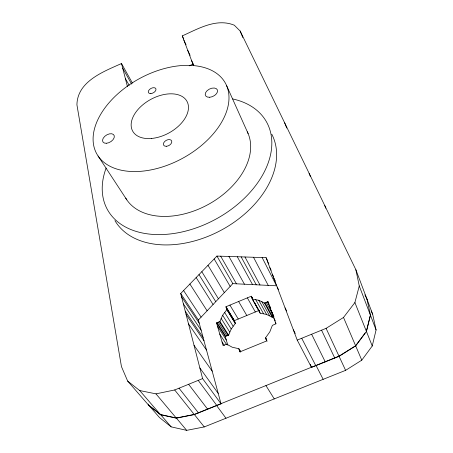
<?xml version="1.0" encoding="UTF-8"?>
<svg xmlns="http://www.w3.org/2000/svg" width="453" height="453" viewBox="0 0 453 453"><rect width="100%" height="100%" fill="white"/><g stroke="black" fill="none" stroke-linecap="round" stroke-linejoin="round"><path stroke-width="0.68" d="M171.132 426.851L160.521 414.552L148.703 405.141L159.433 417.479L171.132 426.851L186.67 430.35L204.252 426.93L345.605 370.35L361.777 360.175L372.241 345.99L376.075 329.954L372.638 314.122L355.871 269.733L240.158 31.047L234.28 25.192C216.404 17.882 198.267 28.76 182.27 35.889L193.493 65.6M366.375 331.313L370.22 315.752M132.423 83.08L121.5 63.528C103.556 71.602 77.327 81.314 76.925 104.813L121.449 366.579L127.655 381.081L148.737 405.31L160.56 414.727L176.359 418.17L194.314 414.591L221.03 403.838L202.599 378.6L180.696 293.51L216.942 256.075L266.075 257.672L297.225 340.095L326.092 328.346L343.51 317.457L354.903 302.564L359.263 285.945L355.871 269.733M225.962 306.749L226.851 309.625L222.638 315.254L219.937 321.466L216.517 322.887L225.266 336.545L228.612 335.163L231.217 329.025L235.3 323.482L234.405 320.616L225.962 306.749L251.324 296.211L252.7 298.674M365.135 332.978L355.605 345.741L339.014 356.16L316.664 365.152M216.517 322.887L223.103 345.548L226.619 344.11L232.247 347.23L238.878 348.731L239.852 351.902L266.641 340.956L265.566 337.819L269.829 331.839L272.389 325.328L275.939 323.872L267.927 301.613L264.467 303.046L258.788 300.271L252.298 299.065L251.324 296.211M221.03 403.838L198.38 320.022L232.825 283.635L276.551 285.792L262.128 257.547M297.225 340.095L311.5 367.423L339.082 356.324L355.673 345.905L366.449 331.477L370.458 315.231L366.964 299.105M189.207 65.838L193.04 64.111M234.405 320.616L258.584 310.633M252.298 299.065L260.209 313.199L266.591 314.444L272.185 317.242L273.878 316.545M127.655 381.081L139.694 390.548L155.985 393.861L174.682 389.965L202.599 378.6M161.211 414.705L176.319 417.994L194.275 414.416L215.866 405.724M139.694 390.548L160.56 414.727M176.319 417.994L186.67 430.35M155.985 393.861L176.359 418.17M194.275 414.416L204.252 426.93M174.682 389.965L194.314 414.591M179.026 388.193L198.476 412.915M188.612 384.291L207.65 409.223M198.221 380.384L216.84 405.526M225.985 418.232L216.523 405.463L316.024 365.412L323.159 379.337M199.852 367.949L218.204 393.385M194.043 345.362L212.208 371.183M188.516 323.895L206.489 350.027M186.092 314.478L203.98 340.741M185.232 311.132L203.086 337.434M183.357 303.861L201.143 330.254M181.523 296.721L199.235 323.193M180.696 293.51L198.38 320.022M183.578 290.537L201.115 317.128M98.097 156.03L126.812 199.841M222.049 341.93L224.348 345.458M219.767 334.071L226.642 344.699M217.519 326.347L226.279 339.982M189.886 284.02L207.112 310.798M217.049 322.666L225.787 336.33M218.227 322.179L226.936 335.854M219.405 321.692L228.091 335.379M219.937 321.466L228.612 335.163M238.878 348.731L240.736 351.681M239.025 349.223L240.515 351.585M239.365 350.311L240.481 352.083M221.087 318.306L229.716 332.038M196.155 277.542L213.063 304.507M222.638 315.254L231.217 329.025M265.939 385.571L274.252 398.912M198.992 274.614L215.758 301.658M224.569 312.349L233.085 326.16M201.817 271.692L218.448 298.821M226.104 307.196L234.546 321.064M226.404 308.187L234.852 322.043M226.71 309.178L235.164 323.029M226.851 309.625L235.3 323.482M229.914 305.107L238.272 319.02M208.006 265.299L224.331 292.604M214.156 258.946L230.181 286.426M238.623 301.488L246.8 315.498M216.942 256.075L232.825 283.635M265.566 337.819L266.607 339.631M265.735 338.306L266.426 339.512M266.104 339.388L267.14 341.194M220.673 256.194L236.438 283.81M247.349 297.864L255.339 311.97M125.373 78.579L129.19 85.351M122.689 68.148L131.608 84.071M228.946 256.466L244.45 284.207M251.477 296.658L252.162 297.887M251.811 297.638L252.502 298.867M254.563 302.553L255.249 303.782M255.939 305.016L259.722 311.777M252.145 298.618L260.209 313.199M255.622 299.467L263.476 313.623M258.788 300.271L266.591 314.444M237.304 256.738L252.542 284.609M261.749 301.471L269.507 315.656M265.005 302.825L272.712 317.026M275.328 322.174L275.99 323.397M264.467 303.046L272.185 317.242M271.704 312.106L273.034 314.569M271.885 312.598L272.972 314.693M266.194 302.332L273.544 315.928M272.655 314.761L273.991 317.225M241.132 256.862L256.251 284.79M273.986 318.448L275.316 320.905M267.383 301.84L270.379 307.406M269.801 306.828L270.798 308.68M271.104 310.447L272.1 312.298M267.927 301.613L268.923 303.47M244.982 256.987L259.971 284.977M253.51 257.264L268.221 285.384M293.317 329.761L295.265 333.51M285.05 307.876L286.641 310.962M301.721 338.266L315.798 365.696M277.191 287.077L278.459 289.569M273.742 277.961L275.333 281.092M269.863 267.689L271.132 270.198M272.519 274.722L273.476 276.602M266.075 257.672L267.349 260.192M267.247 260.775L268.839 263.918M311.63 334.235L325.265 361.885M364.886 294.79L367.032 299.252M371.12 310.945L372.638 314.122M191.664 60.753L193.765 65.158M182.27 35.889L183.776 39.071M321.568 330.192L334.761 358.063M183.946 40.334L186.064 44.796M187.74 50.362L190.118 55.374M339.014 356.16L345.605 370.35M326.092 328.346L339.082 356.324M226.681 85.815A73.397 45.306 -28.7 0 1 143.454 171.058A73.397 45.306 -28.7 0 1 112.995 98.454A73.397 45.306 -28.7 0 1 226.681 85.815L248.131 133.612M148.188 404.07L148.737 405.31M343.51 317.457L361.777 360.175M240.158 31.047L242.797 37.531M354.903 302.564L372.241 345.99M284.677 122.882L286.732 128.046M309.116 173.289L310.39 176.54M324.784 205.611L325.792 208.21M359.263 285.945L376.075 329.954M310.288 364.246L311.5 367.423M259.229 310.362L259.382 310.803M225.266 336.545L227.797 345.095M121.5 63.528L127.463 86.682M232.689 98.935A90.827 60.594 -28.7 0 1 262.219 175.707A90.827 60.594 -28.7 0 1 154.541 234.501A90.827 60.594 -28.7 0 1 106.127 168.046M271.8 134.23A89.558 60.764 -28.7 0 1 222.31 229.575A89.558 60.764 -28.7 0 1 114.943 220.651M247.287 131.783A69.258 46.144 -28.7 0 1 208.063 204.58A69.258 46.144 -28.7 0 1 125.736 198.142M209.711 97.276A6.597 4.077 -25.7 0 0 217.417 89.943A6.597 4.077 -25.7 0 0 207.078 90.719A6.597 4.077 -25.7 0 0 209.711 97.276M166.274 146.296A4.541 2.916 -29.1 0 0 171.727 141.098A4.541 2.916 -29.1 0 0 164.79 141.398A4.541 2.916 -29.1 0 0 166.274 146.296M150.866 93.573A4.19 2.48 -28.4 0 0 155.934 88.913A4.19 2.48 -28.4 0 0 149.603 89.405A4.19 2.48 -28.4 0 0 150.866 93.573M151.285 138.471A30.957 19.071 -28.7 0 0 187.769 103.142A30.957 19.071 -28.7 0 0 140.379 106.976A30.957 19.071 -28.7 0 0 151.285 138.471M106.274 143.284A6.506 3.964 -31.6 0 0 114.292 135.86A6.506 3.964 -31.6 0 0 104.756 136.336A6.506 3.964 -31.6 0 0 106.274 143.284"/></g></svg>
